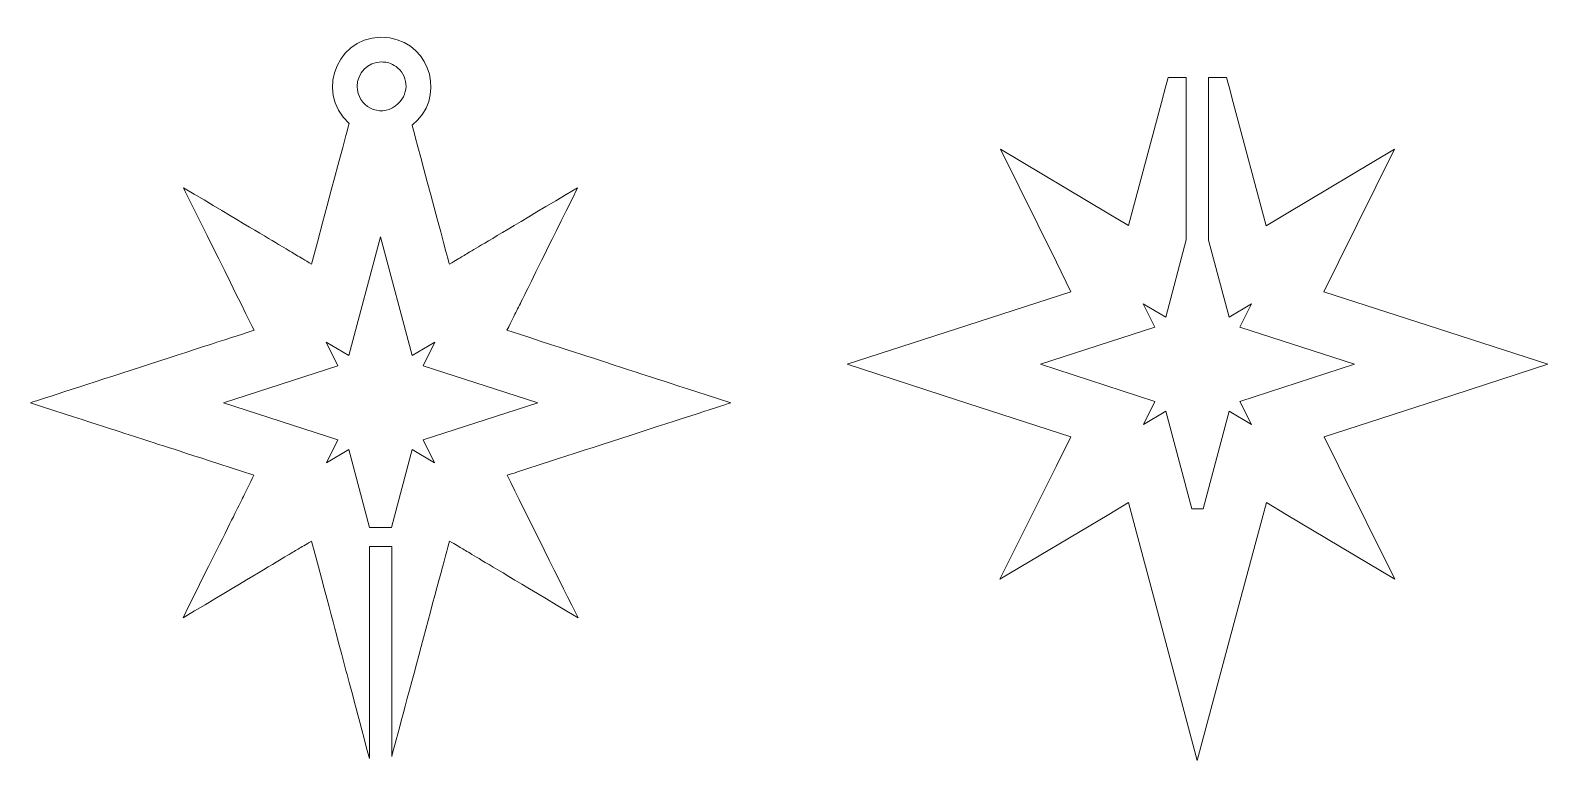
# Model space of a CAD drawing. Header units: inches. Extents: x 669 to 885, y -114 to -10.
import ezdxf

# ---------------------------------------------------------------- set-up
doc = ezdxf.new("R2010")
doc.units = ezdxf.units.IN
doc.header["$MEASUREMENT"] = 0
doc.layers.add('_U+0421_U+043B_U+043E_U+0439 1', color=7, linetype='Continuous')

msp = doc.modelspace()

# ---------------------------------------------------------------- linework, layer by layer
at = {"layer": '_U+0421_U+043B_U+043E_U+0439 1', "color": 1, "lineweight": 5, "true_color": 0xff0000}
for points in [[(869.23, -62.93), (852.95, -68.2), (855.01, -72.35), (863.04, -88.49), (847.56, -79.25), (844.74, -77.57), (840.02, -95.16), (834.89, -114.3), (829.8, -95.15), (825.12, -77.58), (822.31, -79.25), (806.83, -88.49), (814.86, -72.35), (816.93, -68.2), (800.64, -62.93), (785.11, -57.89), (800.64, -52.86), (816.94, -47.58), (814.86, -43.37), (806.89, -27.28), (822.31, -36.48), (825.13, -38.16), (829.8, -20.63), (830.44, -18.25), (830.47, -18.1), (830.75, -17.07), (833.35, -17.07), (833.35, -40.19), (830.42, -51.18), (827.23, -49.28), (828.88, -52.61), (812.58, -57.89), (828.88, -63.18), (827.26, -66.44), (830.42, -64.55), (834.12, -78.45), (835.74, -78.45), (839.46, -64.56), (842.61, -66.44), (840.99, -63.18), (857.3, -57.89), (840.99, -52.61), (842.65, -49.28), (839.46, -51.17), (836.52, -40.23), (836.52, -17.07), (839.07, -17.07), (839.39, -18.28), (839.43, -18.42), (840.02, -20.63), (844.73, -38.17), (847.56, -36.48), (862.98, -27.28), (855.01, -43.37), (852.93, -47.58), (869.23, -52.86), (884.77, -57.89), (869.23, -62.93)], [(726.37, -71.91), (723.22, -70.03), (720.25, -81.1), (717.13, -81.1), (714.18, -70.03), (711.02, -71.91), (712.64, -68.65), (696.34, -63.37), (712.64, -58.09), (710.98, -54.75), (714.18, -56.66), (718.69, -39.76), (723.22, -56.65), (726.41, -54.75), (724.75, -58.09), (741.06, -63.37), (724.75, -68.65), (726.37, -71.91)]]:
    msp.add_lwpolyline(points, dxfattribs=at)
for points, knots in [([(768.53, -63.37), (749.06, -57.06), (756.34, -59.42), (736.69, -53.05), (739.39, -47.61), (737.38, -51.66), (746.74, -32.76), (728.79, -43.47), (732.24, -41.41), (728.49, -43.65), (728.49, -43.62), (723.19, -23.89), (723.18, -23.86), (727.95, -20.15), (726.04, -12.42), (720, -11.43), (712.9, -10.36), (709.04, -19.03), (714.23, -23.61), (714.23, -23.61), (713.56, -26.13), (708.89, -43.64), (704.92, -41.27), (707.45, -42.78), (690.65, -32.76), (691.66, -34.8), (699.69, -51.01), (700.7, -53.05), (696.7, -54.35), (672.16, -62.3), (668.87, -63.37), (688.34, -69.68), (681.04, -67.31), (700.69, -73.68), (698.02, -79.05), (700.02, -75.02), (690.59, -93.97), (708.59, -83.23), (705.16, -85.27), (708.88, -83.05), (714.54, -104.34), (712.75, -97.59), (717.11, -113.97), (717.11, -113.97), (717.11, -83.84), (717.11, -83.84), (717.11, -83.84), (720.28, -83.84), (720.28, -83.84), (720.28, -83.84), (720.28, -113.69), (720.28, -113.69), (721.4, -109.54), (727.59, -86.41), (728.5, -83.04), (732.15, -85.22), (728.97, -83.32), (746.8, -93.97), (744.82, -89.98), (739.3, -78.9), (736.71, -73.68), (740.69, -72.39), (765.23, -64.44), (768.53, -63.37)], [0, 0, 0, 0, 1, 1, 1, 2, 2, 2, 3, 3, 3, 4, 4, 4, 5, 5, 5, 6, 6, 6, 7, 7, 7, 8, 8, 8, 9, 9, 9, 10, 10, 10, 11, 11, 11, 12, 12, 12, 13, 13, 13, 14, 14, 14, 15, 15, 15, 16, 16, 16, 17, 17, 17, 18, 18, 18, 19, 19, 19, 20, 20, 20, 21, 21, 21, 21]), ([(718.86, -14.86), (718.93, -14.86), (719.25, -14.88), (719.31, -14.89), (719.66, -14.89), (720.51, -15.16), (721.16, -15.73), (722.71, -17.1), (722.84, -19.55), (720.82, -21.11), (718.56, -22.86), (715.37, -21.15), (715.37, -18.34), (715.37, -16.49), (716.88, -14.86), (718.86, -14.86)], [0, 0, 0, 0, 1, 1, 1, 2, 2, 2, 3, 3, 3, 4, 4, 4, 5, 5, 5, 5])]:
    msp.add_open_spline(points, degree=3, knots=knots, dxfattribs=at)

doc.saveas('drawing.dxf')
